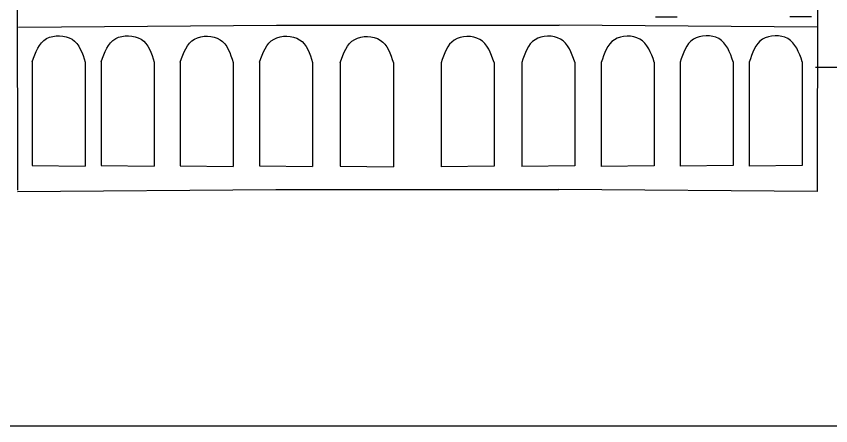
# Model space of a CAD drawing. Extents: x -17689 to 423279, y 41 to 241.
# Drawn here: x 15.8 to 194.2, y 40.7 to 130.2 of the extents above; entities that cross this region are included whole.
import ezdxf

# ---------------------------------------------------------------- set-up
doc = ezdxf.new("R2010")
doc.units = 0
doc.layers.add('Layer_2', color=7, linetype='CONTINUOUS')

msp = doc.modelspace()

# ---------------------------------------------------------------- linework, layer by layer
at = {"layer": 'Layer_2', "color": 7}
for points in [[(15.975074, 181.941414), (16.109346, 92.193857), (16.115946, 92.193907)], [(191.363854, 181.940534), (191.363854, 181.940534), (191.228874, 91.955257)], [(19.324562, 120.2961), (19.324562, 97.62336), (30.943149, 97.486128)], [(30.943149, 120.209572), (30.943149, 97.486128)], [(34.444362, 120.2961), (34.444362, 97.62336), (46.062949, 97.486128)], [(46.062949, 120.209572), (46.062949, 97.486128)], [(51.732811, 120.2096), (51.732811, 97.53686), (63.351398, 97.399628)], [(63.351398, 120.123072), (63.351398, 97.399628)], [(69.120461, 120.2096), (69.120461, 97.53686), (80.739048, 97.399628)], [(80.739048, 120.123072), (80.739048, 97.399628)], [(86.78696, 120.1231), (86.78696, 97.45036), (98.405547, 97.313128)], [(98.405547, 120.036572), (98.405547, 97.313128)], [(120.496533, 120.1231), (120.496533, 97.45036), (108.877946, 97.313128)], [(108.877946, 120.036572), (108.877946, 97.313128)], [(138.162532, 120.2096), (138.162532, 97.53686), (126.543945, 97.399628)], [(126.543945, 120.123072), (126.543945, 97.399628)], [(155.550532, 120.2096), (155.550532, 97.53686), (143.931945, 97.399628)], [(143.931945, 120.123072), (143.931945, 97.399628)], [(172.838531, 120.2961), (172.838531, 97.62336), (161.219944, 97.486128)], [(161.219944, 120.209572), (161.219944, 97.486128)], [(187.958454, 120.296346), (187.958454, 97.623637), (176.339854, 97.486407)], [(176.339854, 120.209816), (176.339854, 97.486407)]]:
    msp.add_lwpolyline(points, dxfattribs=at)
at = {"layer": 'Layer_2', "color": 5}
for points in [[(155.822705, 130.157066), (160.550415, 130.157066)], [(185.253164, 130.188536), (189.980874, 130.188536)], [(16.335561, 127.882736), (72.812267, 128.287676)], [(72.812267, 128.287666), (134.715146, 128.287666)], [(191.198514, 127.897456), (191.198504, 127.882656), (134.715136, 128.287636)], [(190.830434, 119.108996), (217.697423, 119.108996)], [(16.116353, 91.940537), (72.673663, 92.345477)], [(72.673664, 92.345467), (134.664886, 92.345467)], [(191.228874, 91.955257), (191.228854, 91.940457), (134.664876, 92.345437)], [(-17689.259416, 40.688509), (18051.677404, 40.688509)]]:
    msp.add_lwpolyline(points, dxfattribs=at)
at = {"layer": 'Layer_2', "color": 7}
for points, knots in [([(19.324562, 120.2961), (20.053491, 122.348535), (21.463615, 126.319006), (29.042533, 126.133541), (30.302155, 122.207475), (30.943149, 120.209585)], [0, 0, 0, 0, 5.968283, 11.545745, 17.324864, 17.324864, 17.324864, 17.324864]), ([(34.444362, 120.2961), (35.17329, 122.348535), (36.583415, 126.319006), (44.162333, 126.133541), (45.421955, 122.207475), (46.062949, 120.209585)], [0, 0, 0, 0, 5.968283, 11.545745, 17.324864, 17.324864, 17.324864, 17.324864]), ([(51.732811, 120.2096), (52.46174, 122.262035), (53.871864, 126.232506), (61.450782, 126.047041), (62.710404, 122.120975), (63.351398, 120.123085)], [0, 0, 0, 0, 5.968283, 11.545745, 17.324864, 17.324864, 17.324864, 17.324864]), ([(69.120461, 120.2096), (69.849389, 122.262035), (71.259514, 126.232506), (78.838432, 126.047041), (80.098053, 122.120975), (80.739048, 120.123085)], [0, 0, 0, 0, 5.968283, 11.545745, 17.324864, 17.324864, 17.324864, 17.324864]), ([(86.78696, 120.1231), (87.515889, 122.175535), (88.926013, 126.146006), (96.504931, 125.960541), (97.764553, 122.034475), (98.405547, 120.036585)], [0, 0, 0, 0, 5.968283, 11.545745, 17.324864, 17.324864, 17.324864, 17.324864]), ([(120.496533, 120.1231), (119.767605, 122.175535), (118.35748, 126.146006), (110.778562, 125.960541), (109.51894, 122.034475), (108.877946, 120.036585)], [0, 0, 0, 0, 5.968283, 11.545745, 17.324864, 17.324864, 17.324864, 17.324864]), ([(138.162532, 120.2096), (137.433604, 122.262035), (136.023479, 126.232506), (128.444562, 126.047041), (127.18494, 122.120975), (126.543945, 120.123085)], [0, 0, 0, 0, 5.968283, 11.545745, 17.324864, 17.324864, 17.324864, 17.324864]), ([(155.550532, 120.2096), (154.821603, 122.262035), (153.411479, 126.232506), (145.832561, 126.047041), (144.572939, 122.120975), (143.931945, 120.123085)], [0, 0, 0, 0, 5.968283, 11.545745, 17.324864, 17.324864, 17.324864, 17.324864]), ([(172.838531, 120.2961), (172.109603, 122.348535), (170.699478, 126.319006), (163.12056, 126.133541), (161.860939, 122.207475), (161.219944, 120.209585)], [0, 0, 0, 0, 5.968283, 11.545745, 17.324864, 17.324864, 17.324864, 17.324864]), ([(187.958454, 120.296346), (187.229522, 122.348778), (185.819391, 126.319244), (178.240481, 126.133786), (176.980851, 122.207728), (176.339854, 120.209846)], [0, 0, 0, 0, 5.968279, 11.545747, 17.324849, 17.324849, 17.324849, 17.324849])]:
    msp.add_open_spline(points, degree=3, knots=knots, dxfattribs=at)

doc.saveas('drawing.dxf')
